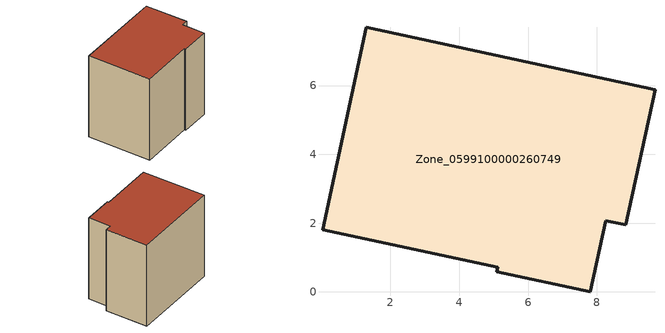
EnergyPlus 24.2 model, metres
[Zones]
Zone_0599100000260749
 floor ground (C_G): 7.81,0 5.08,0.59 5.11,0.72 0.02,1.8 1.29,7.7 9.69,5.88 8.84,1.95 8.26,2.07 z0
 wall outside (C_F): 9.69,5.88 1.29,7.7 0.02,1.8 5.11,0.72 5.08,0.59 7.81,0 8.26,2.07 8.84,1.95 9.69,5.88 z0:8.16
 roof outside (C_R): 5.08,0.59 7.81,0 8.26,2.07 8.84,1.95 9.69,5.88 1.29,7.7 0.02,1.8 5.11,0.72 z8.16
[BUILDING]
Pand.0599100000260749: North Axis=0; Terrain=City; Loads Convergence Tolerance Value=0.04; Temperature Convergence Tolerance Value=0.4; Solar Distribution=FullExterior; Maximum Number of Warmup Days=25; Minimum Number of Warmup Days=1
[Site:Location]
Rotterdam.The.Hague.AP_ZH_NLD Design_Conditions: Latitude=51.96; Longitude=4.45; Time Zone=1; Elevation=-4.5
[SITE:GROUNDTEMPERATURE:BUILDINGSURFACE]
18, 18, 18, 18, 18, 18, 18, 18, 18, 18, 18, 18
[MATERIAL] Thermal Absorptance=0.9; Solar Absorptance=0.7; Visible Absorptance=0.7
Name | Roughness | Thickness | Conductivity | Density | Specific Heat
G.TC.1975-1991 | MediumSmooth | 0.15 | 0.288461 | 540 | 1210
F.TC.1975-1991 | Rough | 0.3 | 0.230769 | 1920 | 840
R.TC.1975-1991 | MediumRough | 0.2 | 0.153846 | 1500 | 1000
[CONSTRUCTION]
C_G: G.TC.1975-1991
C_F: F.TC.1975-1991
C_R: R.TC.1975-1991
[ZONE]
Zone_0599100000260749: Type=1; Multiplier=1; Ceiling Height=Autocalculate; Volume=Autocalculate; Floor Area=autocalculate; Part of Total Floor Area=Yes
[ZONEINFILTRATION:DESIGNFLOWRATE]
Infil_Zone_0599100000260749: Zone or ZoneList or Space or SpaceList=Zone_0599100000260749; Schedule=AlwaysOn; Design Flow Rate Calculation Method=Flow/Area; Flow Rate per Floor Area=0.003; Constant Term Coefficient=1; Temperature Term Coefficient=0; Velocity Term Coefficient=0; Velocity Squared Term Coefficient=0
[HVACTEMPLATE:ZONE:IDEALLOADSAIRSYSTEM]
Zone_0599100000260749: Maximum Heating Supply Air Temperature=50; Minimum Cooling Supply Air Temperature=13; Maximum Heating Supply Air Humidity Ratio=0.0156; Minimum Cooling Supply Air Humidity Ratio=0.0077; Heating Limit=NoLimit; Cooling Limit=NoLimit; Dehumidification Control Type=ConstantSensibleHeatRatio; Cooling Sensible Heat Ratio=0.7; Dehumidification Setpoint=60; Humidification Control Type=None; Humidification Setpoint=30; Outdoor Air Method=None; Outdoor Air Flow Rate per Person=0.00944; Outdoor Air Flow Rate per Zone Floor Area=0; Outdoor Air Flow Rate per Zone=0; Demand Controlled Ventilation Type=None; Outdoor Air Economizer Type=NoEconomizer; Heat Recovery Type=None; Sensible Heat Recovery Effectiveness=0.7; Latent Heat Recovery Effectiveness=0.65
[ZONECONTROL:THERMOSTAT]
ThermostatControl_Zone_0599100000260749: Zone or ZoneList=Zone_0599100000260749; Control Type Schedule=DualSetpointControlType; Control 1=Thermostat_Zone_0599100000260749; Temperature Difference Between Cutout And Setpoint=0
[THERMOSTATSETPOINT:DUALSETPOINT]
Thermostat_Zone_0599100000260749: Heating Setpoint Temperature Schedule=HeatingSetpoint_Zone_0599100000260749; Cooling Setpoint Temperature Schedule=CoolingSetpoint_Zone_0599100000260749
[SCHEDULE:COMPACT]
HeatingSetpoint_Zone_0599100000260749: Through: 12/31, For: AllDays, Until: 24:00, 21
CoolingSetpoint_Zone_0599100000260749: Through: 12/31, For: AllDays, Until: 24:00, 24
DualSetpointControlType: Through: 12/31, For: AllDays, Until: 24:00, 4
AlwaysOn: Through: 12/31, For: AllDays, Until: 24:00, 1
